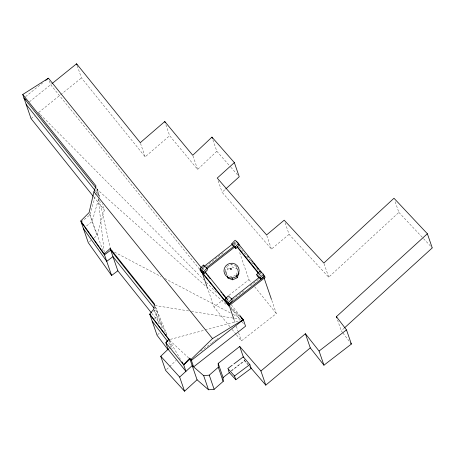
<?xml version="1.0" encoding="UTF-8"?>
<svg xmlns="http://www.w3.org/2000/svg" width="455" height="455" viewBox="0 0 455 455"><rect width="100%" height="100%" fill="white"/><g stroke="black" fill="none" stroke-linecap="round" stroke-linejoin="round"><path stroke-width="0.34" stroke-dasharray="2.27 1.71" d="M161.798 328.203L162.065 326.15L155.178 306.158L167.434 335.858M81.178 222.057L89.908 214.914L95.476 195.496M95.669 194.825L97.205 189.473L96.318 188.359M98.479 199.307L92.138 221.397L86.137 226.311M94.287 237.783L97.012 235.554L104.314 210.108L102.096 203.675M226.67 275.025L225.117 270.941L226.613 267.051M226.089 273.774L227.841 269.235L226.863 266.402L231.35 264.361L235.946 266.016L238.744 272.653M236.213 274.928L237.965 270.389M202.088 268.706L203.499 267.221M233.813 243.863L235.69 241.884M226.937 299.504L228.814 297.519M258.662 274.661L260.539 272.681M153.369 311.271L154.342 310.299L166.524 334.721M154.632 318.733L156.577 316.788L157.191 311.999L154.535 308.678M157.561 334.829L159.989 332.4M168.094 349.235L169.453 347.938M169.755 347.648L171.256 346.215L167.872 341.762M166.621 369.449L169.124 367.06M169.624 366.582L176.13 360.366M165.887 124.761L169.652 135.698L197.618 169.431L216.83 151.276L212.843 139.696M285.092 222.757L289.079 234.336L328.72 277.203L398.853 212.394L394.866 200.814M342.535 332.474L341.273 330.825L343.883 328.442M289.079 234.336L271.459 249.095L222.103 192.243L225.214 189.428M77.236 65.713L81.445 77.936L145.151 156.833L169.652 135.698M89.373 241.804L91.011 240.468M25.548 96.67L42.611 82.901M26.18 104.451L27.266 103.575M29.444 101.818L51.375 84.118M31.054 118.601L34.341 115.951M38.72 112.413L60.083 95.175M60.634 94.731L81.445 77.936M231.35 371.052L244.597 360.633L244.153 359.348M201.645 268.302L202.759 267.426M232.937 243.8L235.73 241.611M202.566 268.928L223.24 252.735M233.859 244.42L236.094 242.674M202.117 270.372L205.444 267.767M234.285 245.182L236.503 243.442M229.923 326.707L214.026 307.011L222.905 300.061M229.001 295.289L248.97 279.654L239.273 251.49M232.562 299.697L241.44 292.747M241.992 292.315L243.658 291.012M250.313 285.797L258.639 279.279M236.543 334.914L241.4 340.932L276.339 313.575L271.493 299.492M231.316 370.643L244.597 360.633L247.821 364.358M200.74 351.169L211.524 343.207M212.093 342.786L213.799 341.529M214.362 341.108L216.068 339.851M216.637 339.43L218.337 338.173M227.841 269.235L229.764 268.359M235.576 275.218L231.731 276.97L227.79 275.554M170.386 339.362L204.466 330.188M205.148 330L239.91 320.638M154.956 305.51L188.615 310.924M191.424 311.379L241.213 319.387M238.938 273.222L236.918 268.842L232.323 267.193L231.35 264.361M114.501 252.138L160.996 276.538M164.767 278.511L230.748 313.131M233.261 314.45L239.546 317.744M97.757 194.393L97.205 189.473L226.903 305.095M231.669 309.343L239.08 315.946M169.533 340.203L189.957 359.137M38.436 112.612L39.938 114.131M40.438 114.632L203.84 279.819M206.337 282.345L217.331 293.458M230.321 306.59L238.818 315.178M398.853 212.394L423.053 238.124M423.537 238.642L432.25 247.907M216.83 151.276L230.367 166.672M230.833 167.201L237.828 175.169M244.597 360.633L248.959 365.763M249.397 366.275L250.705 367.811M239.154 246.729L252.838 263.69M256.808 268.609L259.458 271.897M259.902 272.443L261.665 274.632M259.276 273.853L261.045 276.043M259.202 274.365L260.527 276.009M248.97 279.654L250.733 281.838M254.709 286.764L276.339 313.575M227.096 299.054L228.421 300.698M201.838 268.313L202.737 269.428M226.579 299.02L227.71 300.38M231.271 304.787L239.302 314.746M199.62 269.28L50.67 84.687L49.333 80.797M230.833 307.972L241.537 321.236M241.98 321.787L244.21 324.551M232.13 329.443L236.1 334.368M95.442 190.963L99.44 195.957M93.656 196.799L104.314 210.108M151.89 313.421L162.065 326.15M342.956 333.026L349.69 341.841M169.385 340.34L180.476 359.336M225.117 270.941L227.13 275.32M89.908 214.914L103.279 251.518M324.068 263.695L328.72 277.203M337.502 319.888L341.273 330.825M266.806 235.582L271.459 249.095M218.116 180.663L222.103 192.243M235.946 266.016L236.918 268.842M192.965 155.923L197.618 169.431M234.24 320.149L235.167 322.828M236.321 326.184L238.397 332.218M238.63 332.889L241.4 340.932M207.105 286.9L214.026 307.011M140.498 143.325L145.151 156.833M169.249 340.38L172.144 348.792M154.342 310.299L159.455 325.149M96.602 187.71L99.884 197.243M89.504 213.742L97.012 235.554M97.205 189.473L98.587 195.678M99.668 200.507L110.576 249.471M98.229 198.607L104.343 253.441"/><path stroke-width="0.68" d="M201.394 267.773L48.435 78.197L22.75 94.492L95.994 185.947L93.946 191.76L89.1 212.57L80.797 220.959L88.281 242.697L111.606 275.485L117.834 270.799L110.15 248.475L104.212 254.021L111.606 275.485M227.244 276.27L228.109 278.147L232.704 279.797L237.191 277.755L238.938 273.222M168.088 349.793L157.077 335.312L149.769 314.092L153.904 309.036L154.387 303.866L110.15 248.475M149.769 314.092L168.856 339.248L165.865 342.746L168.094 349.235L185.93 371.343L183.701 364.853L181.909 361.788M168.123 340.59L165.865 342.746L183.701 364.853L189.633 358.204L191.054 359.416L193.62 366.872L245.552 326.212L243.311 319.711L239.745 315.287M200.109 268.541L203.396 265.072L206.883 268.251L207.452 269.9L204.164 273.37L200.678 270.19L200.109 268.541L203.595 271.72L204.164 273.37M203.595 271.72L206.883 268.251M231.834 243.698L235.121 240.229L238.608 243.408L239.176 245.057L235.889 248.527L232.403 245.353L231.834 243.698L235.32 246.877L235.889 248.527M235.32 246.877L238.608 243.408M224.958 299.339L228.245 295.869L231.731 299.043L232.3 300.698L229.013 304.167L225.526 300.988L224.958 299.339L228.444 302.512L229.013 304.167M228.444 302.512L231.731 299.043M256.683 274.496L259.97 271.026L263.456 274.206L264.025 275.855L260.738 279.325L257.251 276.145L256.683 274.496L260.169 277.675L260.738 279.325M260.169 277.675L263.456 274.206M191.054 359.416L212.519 338.6L243.311 319.711L239.819 316.185M189.633 358.204L197.06 379.777L184.542 391.215L165.62 370.404L160.746 356.248L168.253 349.082M225.737 188.956L239.228 176.762L234.359 162.606L211.956 137.126L192.744 155.28L164.778 121.542L140.276 142.677L76.576 63.785L51.927 83.674M183.701 364.853L189.957 359.137L191.384 360.388L243.317 319.723L241.201 317.835M184.542 391.215L179.668 377.064L192.186 365.621L203.652 375.631L208.526 389.781L214.129 389.309L223.183 381.404L223.069 377.565L218.195 363.414L239.722 346.477L260.925 370.984L265.794 385.135L310.276 347.876L305.402 333.725L260.925 370.984M336.842 317.96L336.399 316.669L427.376 233.751L393.979 198.243L323.846 263.053L284.204 220.186L266.584 234.939L217.228 178.087L234.359 162.606M344.407 327.964L432.25 247.907L427.376 233.751M203.652 375.631L209.255 375.159L218.309 367.253L218.195 363.414M45.716 80.398L48.435 78.197M223.069 377.565L229.69 372.355M203.88 266.55L232.374 244.238M206.433 267.83L233.62 246.542M206.798 268.894L234.541 247.167M231.64 299.072L259.384 277.351M264.736 276.435L265.1 277.493L228.78 305.936L228.416 304.873L264.736 276.435L263.849 275.332M346.5 329.892L351.374 344.043L323.949 365.189L319.074 351.038L346.5 329.892L336.399 316.669M232.232 365.2L227.807 368.539L234.518 375.995L235.821 379.771L251.143 368.322L249.84 364.552L243.3 356.857L233.893 363.949M111.987 250.819L110.73 250.159L104.496 254.845L81.178 222.057M234.518 375.995L249.84 364.552M241.048 321.401L243.317 319.723L242.06 319.063M197.06 379.777L208.526 389.781M25.946 99.986L23.944 97.967L95.874 187.807M160.746 356.248L179.668 377.064M229.104 372.315L235.821 379.771M250.586 367.555L265.794 385.135M236.287 241.173L261.625 272.579M247.765 256.011L248.657 257.109M251.769 260.965L252.656 262.069M253.543 263.172L258.434 269.229M237.163 246.445L258.838 273.307M237.089 246.963L258.315 273.267M204.983 271.646L226.653 298.503M205.791 273.256L206.678 274.354M207.56 275.451L210.216 278.739M220.829 291.894L221.71 292.992M222.597 294.084L226.135 298.469M228.416 304.873L199.967 269.616L200.331 270.674L228.78 305.936M93.946 191.76L212.519 338.6M26.18 104.451L94.998 190.412M93.212 196.247L31.054 118.601L22.75 94.492M110.73 250.159L154.512 304.958M154.091 308.126L112.959 256.648L106.732 261.335L83.413 228.546M117.834 270.799L151.447 312.864M305.402 333.725L319.074 351.038M310.276 347.876L323.949 365.189M350.532 342.939L351.374 344.043M149.974 314.678L169.027 339.731L168.856 339.248M152.203 321.162L167.446 341.204M80.797 220.959L104.212 254.021M168.401 338.474L169.027 339.731L168.492 338.44M104.013 253.515L104.496 254.845L104.343 253.441M264.105 278.033L271.493 299.492M259.97 271.026L260.351 272.13M211.956 137.126L212.4 138.411M236.412 275.491L237.191 277.755M231.925 277.533L232.704 279.797M227.523 276.452L228.109 278.147M229.161 305.396L234.012 319.478M164.778 121.542L165.222 122.833M239.722 346.477L243.488 357.414M203.396 265.072L203.777 266.175M202.026 272.147L206.871 286.229M228.239 369.801L228.888 371.684M218.309 367.253L223.183 381.404M209.255 375.159L214.129 389.309M76.576 63.785L77.014 65.071M230.423 268.82L230.571 269.44A0.586 0.574 -19 0 0 231.396 269.4A0.586 0.574 -19 0 0 231.373 268.592A0.586 0.574 -19 0 0 230.548 268.626L230.423 268.82M227.938 277.277A7.61 7.439 -19 0 0 239.131 270.338A7.61 7.439 -19 0 0 227.551 264.378A7.61 7.439 -19 0 0 227.938 277.277"/></g></svg>
